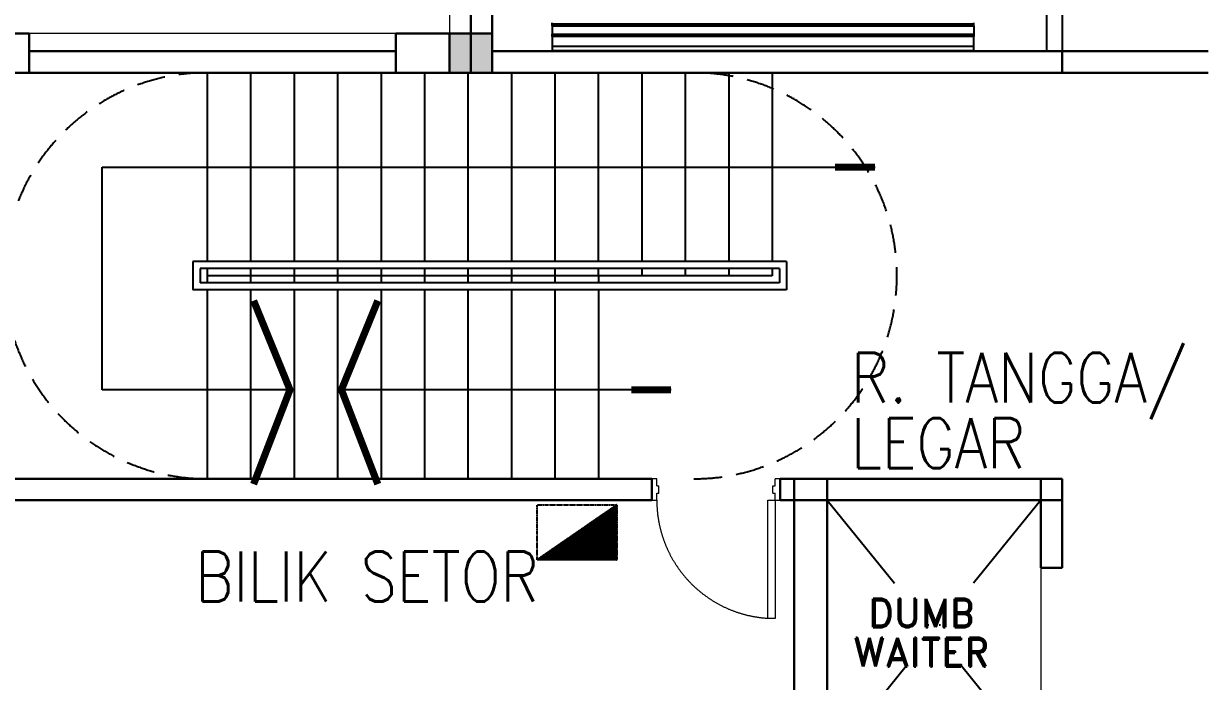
# Model space of a CAD drawing. Header units: inches. Extents: x -86208230 to 200276, y 9267 to 1246656.
# Drawn here: x 120666 to 128979, y 39627 to 44242 of the extents above; entities that cross this region are included whole.
import ezdxf
from ezdxf.enums import TextEntityAlignment as Align

# ---------------------------------------------------------------- set-up
doc = ezdxf.new("R2010")
doc.units = ezdxf.units.IN
doc.header["$MEASUREMENT"] = 0
for name, pattern in [('DASHDOT', [1, 0.5, -0.25, 0, -0.25]), ('DASHED', [19.05, 12.7, -6.35]), ('HIDDEN', [0.375, 0.25, -0.125])]:
    doc.linetypes.add(name, pattern=pattern)
for name, color, linetype, lineweight in [('COLUMN', 8, 'Continuous', 30), ('DOOR', 8, 'Continuous', 20), ('LW', 8, 'Continuous', 20), ('t3', 8, 'Continuous', 25), ('wall', 8, 'Continuous', 30), ('WIN', 8, 'Continuous', 18)]:
    doc.layers.add(name, color=color, linetype=linetype, lineweight=lineweight)
for name, color, linetype in [('Edges', 7, 'Continuous'), ('ELECT', 6, 'Continuous'), ('GRID', 8, 'DASHDOT'), ('partition', 8, 'Continuous'), ('stair', 8, 'Continuous')]:
    doc.layers.add(name, color=color, linetype=linetype)
doc.styles.add('LAILA', font='romans.shx', dxfattribs={"width": 0.85})
doc.styles.add('VERDANA1000', font='romand.shx', dxfattribs={"height": 1000})

# ---------------------------------------------------------------- blocks, each defined once
blk = doc.blocks.new('Dp900')
at = {"layer": 'DOOR', "color": 4}
for p, q in [((35, 150), (0, 150)), ((35, 150), (35, 100)), ((50, 100), (35, 100)), ((50, 100), (50, 50)), ((850, 100), (850, 50)), ((865, 100), (850, 100)), ((900, 150), (865, 150)), ((865, 150), (865, 100)), ((0, 0), (35, 0)), ((50, 50), (35, 50)), ((35, 50), (35, 0)), ((865, 50), (850, 50)), ((865, 50), (865, 0)), ((865, 0), (900, 0))]:
    blk.add_line(p, q, dxfattribs=at)
at = {"layer": 'DOOR', "color": 1}
for p, q in [((0, 150), (0, 0)), ((0, 150), (0, 0)), ((900, 150), (900, 0)), ((900, 150), (900, 0))]:
    blk.add_line(p, q, dxfattribs=at)
at = {"layer": 'DOOR'}
blk.add_lwpolyline([(35, 150), (35, 980), (85, 980), (85, 150)], close=True, dxfattribs=at)
at = {"layer": 'DOOR', "color": 9, "linetype": 'DASHED', "ltscale": 100}
blk.add_arc((35, 150), 830, 360, 86.54636, dxfattribs=at)
blk = doc.blocks.new('air con')
at = {"layer": 'Edges'}
for p, q in [((71.4, 41.9), (152.4, 41.9)), ((71.4, 41.9), (71.4, 41.09)), ((71.4, 41.09), (152.4, 41.09)), ((71.4, 41.09), (71.4, 39.12)), ((152.4, 41.09), (152.4, 41.9)), ((152.4, 39.12), (152.4, 41.09)), ((71.4, 39.12), (152.4, 39.12)), ((71.4, 38.72), (71.4, 39.12)), ((152.4, 38.72), (71.4, 38.72)), ((71.4, 37.09), (71.4, 38.72)), ((152.4, 39.12), (152.4, 38.72)), ((152.4, 37.09), (152.4, 38.72)), ((71.4, 37.09), (71.4, 36.7)), ((152.4, 37.09), (71.4, 37.09)), ((152.4, 36.7), (71.4, 36.7)), ((71.4, 36.7), (71.4, 36.54)), ((152.4, 37.09), (152.4, 36.7)), ((152.4, 36.7), (152.4, 36.54))]:
    blk.add_line(p, q, dxfattribs=at)
blk = doc.blocks.new('1.5HP AIR CONDITION')
at = {"xscale": 36.51607049631966, "yscale": 36.51607049631966, "zscale": 36.51607049631966}
blk.add_blockref('air con', (-4086.2, -544), dxfattribs=at)
blk = doc.blocks.new('DB G')
at = {"layer": 'ELECT', "linetype": 'HIDDEN'}
h = blk.add_hatch(dxfattribs=at)
h.set_pattern_fill('ANSI31', color=3)
h.paths.add_polyline_path([(13841.4, 40815.3), (13841.4, 41200.3), (13282.8, 40815.3)])
at = {"layer": 'ELECT', "color": 7, "linetype": 'HIDDEN'}
blk.add_line((13841.4, 41200.3), (13282.8, 40815.3), dxfattribs=at)
blk.add_lwpolyline([(13282.8, 41200.3), (13841.4, 41200.3), (13841.4, 40815.3), (13282.8, 40815.3)], close=True, dxfattribs=at)

msp = doc.modelspace()

# ---------------------------------------------------------------- hatches: boundary and pattern name
at = {"layer": 'COLUMN'}
msp.add_hatch(color=256, dxfattribs=at).paths.add_polyline_path([(123653.7, 44173.1), (123953.7, 44173.1), (123953.7, 43898.1), (123653.7, 43898.1)])

# ---------------------------------------------------------------- linework, layer by layer
msp.add_lwpolyline([(123653.7, 44173.1), (123953.7, 44173.1), (123953.7, 43898.1), (123653.7, 43898.1)], close=True, dxfattribs=at)
at = {"layer": 'GRID', "linetype": 'DASHDOT', "ltscale": 1500}
for p, q in [((127803.7, 40898.1), (126303.7, 39048.1)), ((126303.7, 40898.1), (127803.7, 39048.1))]:
    msp.add_line(p, q, dxfattribs=at)
at = {"layer": 'LW'}
for p, q in [((123653.7, 44485.6), (123653.7, 44048.1)), ((127803.7, 40423.1), (127803.7, 39523.1))]:
    msp.add_line(p, q, dxfattribs=at)
at = {"layer": 'partition'}
for p, q in [((127843.7, 45550.6), (127843.7, 44048.1)), ((127953.7, 45550.6), (127953.7, 44048.1))]:
    msp.add_line(p, q, dxfattribs=at)
at = {"layer": 'stair'}
for p, q in [((121953.7, 43898.1), (121953.7, 42573.1)), ((122258.7, 43898.1), (122258.7, 42573.1)), ((122563.7, 43898.1), (122563.7, 42573.1)), ((122868.7, 43898.1), (122868.7, 42573.1)), ((123173.7, 43898.1), (123173.7, 42573.1)), ((123478.7, 43898.1), (123478.7, 42573.1)), ((123783.7, 43898.1), (123783.7, 42573.1)), ((124088.7, 43898.1), (124088.7, 42573.1)), ((124393.7, 43898.1), (124393.7, 42573.1)), ((124698.7, 42573.1), (124698.7, 43898.1)), ((125003.7, 43898.1), (125003.7, 42573.1)), ((125308.7, 43898.1), (125308.7, 42573.1)), ((125613.7, 43898.1), (125613.7, 42573.1)), ((125918.7, 43898.1), (125918.7, 42573.1)), ((121216.2, 41673.1), (121216.2, 43235.6)), ((121216.2, 43235.6), (126640.8, 43235.6)), ((121853.7, 42573.1), (121853.7, 42373.1)), ((126018.7, 42573.1), (121853.7, 42573.1)), ((126018.7, 42573.1), (126018.7, 42373.1)), ((121903.7, 42523.1), (121903.7, 42423.1)), ((125968.7, 42523.1), (121903.7, 42523.1)), ((121953.7, 42523.1), (121953.7, 42423.1)), ((122258.7, 42523.1), (122258.7, 42423.1)), ((122563.7, 42523.1), (122563.7, 42423.1)), ((122868.7, 42523.1), (122868.7, 42423.1)), ((123173.7, 42523.1), (123173.7, 42423.1)), ((123478.7, 42523.1), (123478.7, 42473.1)), ((123783.7, 42523.1), (123783.7, 42473.1)), ((124088.7, 42523.1), (124088.7, 42473.1)), ((124393.7, 42523.1), (124393.7, 42473.1)), ((124698.7, 42473.1), (124698.7, 42523.1)), ((125003.7, 42523.1), (125003.7, 42473.1)), ((125308.7, 42523.1), (125308.7, 42473.1)), ((125613.7, 42523.1), (125613.7, 42473.1)), ((125918.7, 42523.1), (125918.7, 42473.1)), ((125968.7, 42523.1), (125968.7, 42423.1)), ((125968.7, 42423.1), (121903.7, 42423.1)), ((125918.7, 42473.1), (121953.7, 42473.1)), ((123478.7, 42473.1), (123478.7, 42423.1)), ((123783.7, 42473.1), (123783.7, 42423.1)), ((124088.7, 42473.1), (124088.7, 42423.1)), ((124393.7, 42473.1), (124393.7, 42423.1)), ((124698.7, 42473.1), (124698.7, 42423.1)), ((126018.7, 42373.1), (121853.7, 42373.1)), ((121953.7, 42373.1), (121953.7, 41048.1)), ((122258.7, 42373.1), (122258.7, 41048.1)), ((122563.7, 42373.1), (122563.7, 41048.1)), ((122868.7, 42373.1), (122868.7, 41048.1)), ((123173.7, 42373.1), (123173.7, 41048.1)), ((123478.7, 42373.1), (123478.7, 41048.1)), ((123783.7, 42373.1), (123783.7, 41048.1)), ((124088.7, 42373.1), (124088.7, 41048.1)), ((124393.7, 42373.1), (124393.7, 41048.1)), ((124698.7, 42373.1), (124698.7, 41048.1)), ((122563.7, 41673.1), (121216.2, 41673.1)), ((125209.9, 41673.1), (122868.7, 41673.1))]:
    msp.add_line(p, q, dxfattribs=at)
at = {"layer": 'stair', "const_width": 50}
for points in [[(126638.9, 43235.6), (126360.2, 43235.6)], [(122279.6, 42298.1), (122534.6, 41673.1), (122279.6, 41010.6)], [(123151, 42298.1), (122896, 41673.1), (123151, 41010.6)], [(125209.4, 41673.1), (124930.6, 41673.1)]]:
    msp.add_lwpolyline(points, dxfattribs=at)
at = {"layer": 'stair', "linetype": 'HIDDEN', "ltscale": 800}
for centre, start, end in [((121953.7, 42473.1), 90, 270), ((125368.7, 42473.1), 270, 90)]:
    msp.add_arc(centre, 1425, start, end, dxfattribs=at)
at = {"layer": 'wall'}
for p, q in [((123953.7, 44635.6), (123953.7, 44048.1)), ((123803.7, 44485.6), (123803.7, 44048.1)), ((120178.7, 44173.1), (120703.7, 44173.1)), ((120703.7, 43898.1), (120703.7, 44173.1)), ((123278.7, 43898.1), (123278.7, 44173.1)), ((123278.7, 44173.1), (123953.7, 44173.1)), ((123278.7, 44048.1), (120703.7, 44048.1)), ((123803.7, 44048.1), (123803.7, 43898.1)), ((123953.7, 44048.1), (123953.7, 43898.1)), ((127953.7, 44048.1), (123953.7, 44048.1)), ((127953.7, 43898.1), (127953.7, 44048.1)), ((128978.7, 44048.1), (127953.7, 44048.1)), ((127953.7, 43898.1), (120528.7, 43898.1)), ((128978.7, 43898.1), (127953.7, 43898.1)), ((125073.7, 41048.1), (120303.7, 41048.1)), ((125073.7, 40898.1), (125073.7, 41048.1)), ((127953.7, 41048.1), (125973.7, 41048.1)), ((125973.7, 40898.1), (125973.7, 41048.1)), ((126073.7, 38898.1), (126073.7, 41048.1)), ((126303.7, 38898.1), (126303.7, 41048.1)), ((127803.7, 40423.1), (127803.7, 41048.1)), ((127953.7, 40423.1), (127953.7, 41048.1)), ((125073.7, 40898.1), (120303.7, 40898.1)), ((127953.7, 40898.1), (125973.7, 40898.1)), ((127953.7, 40423.1), (127803.7, 40423.1))]:
    msp.add_line(p, q, dxfattribs=at)
at = {"layer": 'WIN'}
for p, q in [((123278.7, 44173.1), (120703.7, 44173.1)), ((123953.7, 43898.1), (123953.7, 44173.1))]:
    msp.add_line(p, q, dxfattribs=at)

# ---------------------------------------------------------------- block references
at = {"rotation": 180}
msp.add_blockref('1.5HP AIR CONDITION', (125853.9, 45037.4), dxfattribs=at)
at = {"color": 7, "linetype": 'HIDDEN'}
msp.add_blockref('DB G', (110986.2, -335.3), dxfattribs=at)
at = {"layer": 'DOOR', "rotation": 180}
msp.add_blockref('Dp900', (125973.7, 41048.1), dxfattribs=at)

# ---------------------------------------------------------------- texts
at = {"layer": 't3', "style": 'LAILA', "width": 0.85}
for s, p in [('R. TANGGA/', (126471.3, 41933.2)), ('LEGAR', (126471.3, 41473.2)), ('BILIK SETOR', (121870.8, 40537))]:
    msp.add_text(s, height=350, dxfattribs=at).set_placement(p, align=Align.TOP_LEFT)
at = {"layer": 't3', "style": 'VERDANA1000'}
for s, p in [('DUMB', (126592.6, 40205.9)), ('WAITER', (126488.9, 39931))]:
    msp.add_text(s, height=200, dxfattribs=at).set_placement(p, align=Align.TOP_LEFT)

doc.saveas('drawing.dxf')
